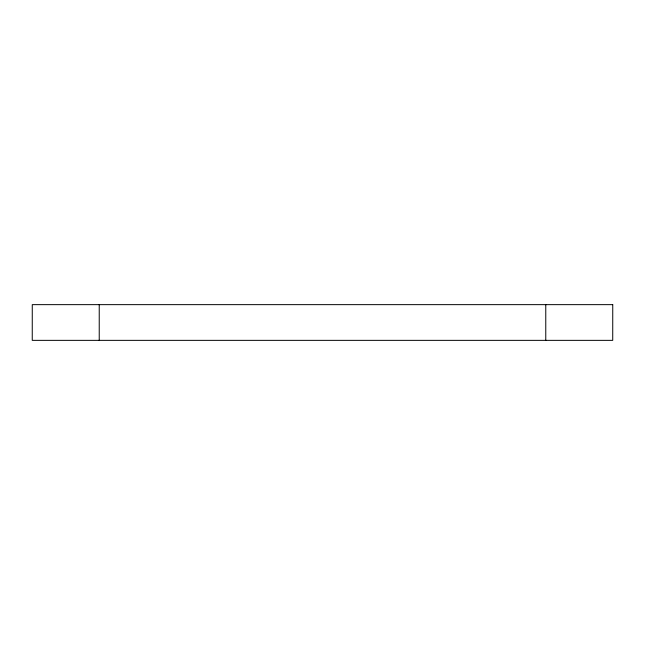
<?xml version="1.0" encoding="UTF-8"?>
<svg xmlns="http://www.w3.org/2000/svg" width="645" height="645" viewBox="0 0 645 645"><rect width="100%" height="100%" fill="white"/><g stroke="black" fill="none" stroke-linecap="round" stroke-linejoin="round"><path stroke-width="0.97" d="M545.767 304.642L545.767 340.358M99.233 304.642L99.233 340.358M612.726 304.642L32.274 304.642L32.25 340.358L612.726 340.358L612.75 304.642"/></g></svg>
